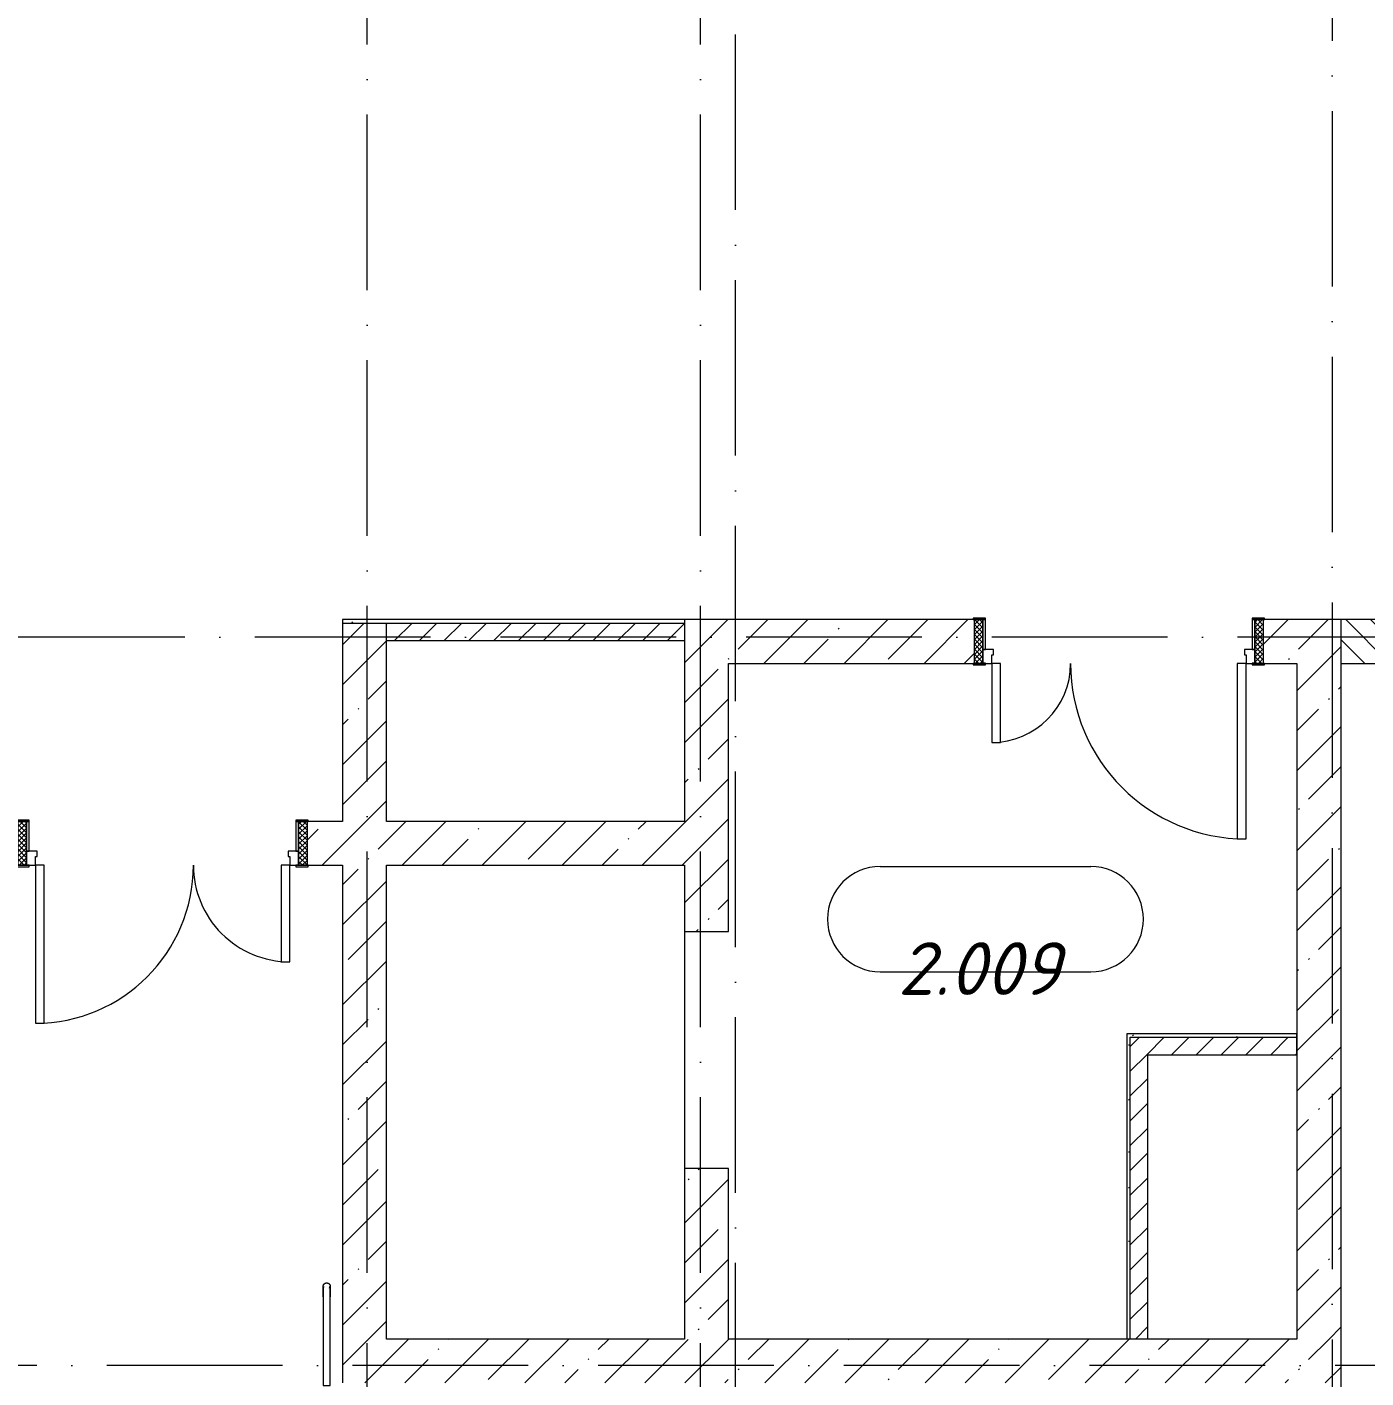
# Model space of a CAD drawing. Header units: millimetres. Extents: x -6467 to 105918, y -7090 to 92481.
# Drawn here: x 5812 to 13443, y 58859 to 66558 of the extents above; entities that cross this region are included whole.
import ezdxf

# ---------------------------------------------------------------- set-up
doc = ezdxf.new("R2010")
doc.units = ezdxf.units.MM
doc.linetypes.add('50_200_ШТРИХ_1Т_ш5_п1_п1_', pattern=[1400, 1000, -200, 0, -200])
for name, color, linetype, lineweight, true_color in [('A-AREA-IDEN-1', 7, 'Continuous', 9, 0xaaaaaa), ('I-WALL-1', 7, 'Continuous', 5, 0x787878), ('Оси-3', 7, '50_200_ШТРИХ_1Т_ш5_п1_п1_', 9, 0xaaaaaa)]:
    doc.layers.add(name, color=color, linetype=linetype, lineweight=lineweight, true_color=true_color)
for name, color, linetype, lineweight in [('A-DOOR', 7, 'Continuous', 9), ('A-DOOR-2', 7, 'Continuous', 5), ('A-DOOR-FRAM', 7, 'Continuous', 9), ('A-DOOR-FRAM-2', 7, 'Continuous', 5), ('A-FLOR', 7, 'Continuous', 9), ('A-WALL', 7, 'Continuous', 5), ('A-WALL-FNSH-1', 7, 'Continuous', 5), ('I-WALL', 7, 'Continuous', 5), ('Ограждение', 7, 'Continuous', 9)]:
    doc.layers.add(name, color=color, linetype=linetype, lineweight=lineweight)
doc.styles.add('ISOCPEUR_I', font='isocpeui.ttf', dxfattribs={"height": 300})
pattern_1 = [(45, (0, 0), (-228.0985, 228.0985), []), (45, (228.1, 0), (-228.0985, 228.0985), [403.225, -80.645, 6.706, -73.939])]
pattern_2 = [(0, (0, 0), (406.4, 101.6), [6.706, -298.094, 6.706, -298.094, -1625.6]), (0, (0, 0), (406.4, 101.6), [-609.6, 6.706, -602.894, 6.706, -298.094, -711.2]), (0, (0, 0), (406.4, 101.6), [-1524, 6.706, -196.494, 6.706, -501.294]), (120, (152.4, 50.8), (-291.18818, 301.15272), [6.706, -298.094, 6.706, -298.094, -1625.6]), (120, (152.4, 50.8), (-291.18818, 301.15272), [-609.6, 6.706, -602.894, 6.706, -298.094, -711.2]), (120, (152.4, 50.8), (-291.18818, 301.15272), [-1524, 6.706, -196.494, 6.706, -501.294]), (240, (203.2, 254), (-115.21182, -402.75272), [6.706, -298.094, 6.706, -298.094, -1625.6]), (240, (203.2, 254), (-115.21182, -402.75272), [-609.6, 6.706, -602.894, 6.706, -298.094, -711.2]), (240, (203.2, 254), (-115.21182, -402.75272), [-1524, 6.706, -196.494, 6.706, -501.294])]
pattern_3 = [(45, (0, 0), (-70.71068, 70.71068), [])]
pattern_4 = [(135, (1501.41, 189.685), (-14.14214, -14.14214), []), (225, (1501.41, 189.685), (14.14214, -14.14214), [])]
pattern_5 = [(45, (-621.384, 189.685), (-14.1421, 14.1421), []), (135, (-621.384, 189.685), (-14.1421, -14.1421), [])]

# ---------------------------------------------------------------- blocks, each defined once
blk = doc.blocks.new('110_Дверь_СКБ_2Ст_Внутренняя1 - СОШ_Д-01_Дв_1650_1350_x2100h_Лестничная клетка _из коридора_ EIS60_90-25230278-АИ_План этажа Радиаторы_2')
at = {"layer": 'A-DOOR-2'}
h = blk.add_hatch(dxfattribs=at)
h.set_pattern_fill('FP_118', color=256, style=0, pattern_type=2)
h.set_pattern_definition(pattern_4)
h.paths.add_polyline_path([(837.5, 125), (787.5, 125), (787.5, -125), (837.5, -125)])
at = {"layer": 'A-DOOR-FRAM-2'}
h = blk.add_hatch(dxfattribs=at)
h.set_pattern_fill('FP_119', color=256, style=0, pattern_type=2)
h.set_pattern_definition(pattern_5)
h.paths.add_polyline_path([(-762.5, 125), (-812.5, 125), (-812.5, -125), (-762.5, -125)])
at = {"layer": 'A-DOOR'}
for p, q in [((737.5, 1025), (687.5, 1025)), ((687.5, 1025), (687.5, 125)), ((737.5, 125), (737.5, 1025)), ((-712.5, 675), (-712.5, 125)), ((-662.5, 675), (-712.5, 675)), ((-662.5, 125), (-662.5, 675)), ((-712.5, 125), (-662.5, 125)), ((687.5, 125), (737.5, 125))]:
    blk.add_line(p, q, dxfattribs=at)
at = {"layer": 'A-DOOR-2'}
for centre, radius, start, end in [((737.5, 125), 900, 90, 180), ((-712.5, 125), 550, 360, 90)]:
    blk.add_arc(centre, radius, start, end, dxfattribs=at)
at = {"layer": 'A-DOOR-FRAM'}
for p, q in [((-747.5, 133), (-817.5, 133)), ((-817.5, 133), (-817.5, 125)), ((-817.5, 125), (-747.5, 125)), ((-762.5, 125), (-812.5, 125)), ((-812.5, 125), (-812.5, -125)), ((-712.5, 125), (-762.5, 125)), ((-762.5, 125), (-762.5, 45)), ((-762.5, -125), (-762.5, 125)), ((-747.5, 125), (-762.5, 125)), ((-762.5, 125), (-762.5, 124)), ((-762.5, 124), (-747.5, 124)), ((-747.5, 125), (-747.5, 133)), ((-747.5, 124), (-747.5, 125)), ((-712.5, 75), (-712.5, 125)), ((737.5, 125), (737.5, 75)), ((787.5, 125), (737.5, 125)), ((842.5, 133), (772.5, 133)), ((772.5, 133), (772.5, 125)), ((787.5, 125), (772.5, 125)), ((772.5, 125), (772.5, 124)), ((772.5, 125), (842.5, 125)), ((772.5, 124), (787.5, 124)), ((787.5, 45), (787.5, 125)), ((837.5, 125), (787.5, 125)), ((787.5, 125), (787.5, -125)), ((787.5, 124), (787.5, 125)), ((837.5, -125), (837.5, 125)), ((842.5, 125), (842.5, 133)), ((-762.5, 45), (-702.5, 45)), ((-747.5, 45), (-762.5, 45)), ((-762.5, 45), (-762.5, -125)), ((-747.5, -125), (-747.5, 45)), ((-702.5, 75), (-712.5, 75)), ((-702.5, 45), (-702.5, 75)), ((737.5, 75), (727.5, 75)), ((727.5, 75), (727.5, 45)), ((727.5, 45), (787.5, 45)), ((787.5, 45), (772.5, 45)), ((772.5, 45), (772.5, -125)), ((787.5, -125), (787.5, 45)), ((-747.5, -125), (-817.5, -125)), ((-817.5, -125), (-817.5, -133)), ((-817.5, -133), (-747.5, -133)), ((-812.5, -125), (-762.5, -125)), ((-762.5, -125), (-747.5, -125)), ((-747.5, -133), (-747.5, -125)), ((772.5, -125), (787.5, -125)), ((842.5, -125), (772.5, -125)), ((772.5, -125), (772.5, -133)), ((772.5, -133), (842.5, -133)), ((787.5, -125), (837.5, -125)), ((842.5, -133), (842.5, -125))]:
    blk.add_line(p, q, dxfattribs=at)
blk = doc.blocks.new('110_Дверь_СКБ_2Ст_Внутренняя1 - СОШ_Д-01_Дв_1350x2100h_Лестничная клетка_EIS60-25230298-АИ_План этажа Радиаторы_2')
at = {"layer": 'A-DOOR-2'}
h = blk.add_hatch(dxfattribs=at)
h.set_pattern_fill('FP_118', color=256, style=0, pattern_type=2)
h.set_pattern_definition(pattern_4)
h.paths.add_polyline_path([(837.5, 125), (787.5, 125), (787.5, -125), (837.5, -125)])
at = {"layer": 'A-DOOR-FRAM-2'}
h = blk.add_hatch(dxfattribs=at)
h.set_pattern_fill('FP_119', color=256, style=0, pattern_type=2)
h.set_pattern_definition(pattern_5)
h.paths.add_polyline_path([(-762.5, 125), (-812.5, 125), (-812.5, -125), (-762.5, -125)])
at = {"layer": 'A-DOOR'}
for p, q in [((-712.5, 1125), (-712.5, 125)), ((-662.5, 1125), (-712.5, 1125)), ((-662.5, 125), (-662.5, 1125)), ((737.5, 575), (687.5, 575)), ((687.5, 575), (687.5, 125)), ((737.5, 125), (737.5, 575)), ((-712.5, 125), (-662.5, 125)), ((687.5, 125), (737.5, 125))]:
    blk.add_line(p, q, dxfattribs=at)
at = {"layer": 'A-DOOR-2'}
for centre, radius, start, end in [((-712.5, 125), 1000, 0, 90), ((737.5, 125), 450, 90, 180)]:
    blk.add_arc(centre, radius, start, end, dxfattribs=at)
at = {"layer": 'A-DOOR-FRAM'}
for p, q in [((-747.5, 133), (-817.5, 133)), ((-817.5, 133), (-817.5, 125)), ((-817.5, 125), (-747.5, 125)), ((-762.5, 125), (-812.5, 125)), ((-812.5, 125), (-812.5, -125)), ((-712.5, 125), (-762.5, 125)), ((-762.5, 125), (-762.5, 45)), ((-762.5, -125), (-762.5, 125)), ((-747.5, 125), (-762.5, 125)), ((-762.5, 125), (-762.5, 124)), ((-762.5, 124), (-747.5, 124)), ((-747.5, 125), (-747.5, 133)), ((-747.5, 124), (-747.5, 125)), ((-712.5, 75), (-712.5, 125)), ((737.5, 125), (737.5, 75)), ((787.5, 125), (737.5, 125)), ((842.5, 133), (772.5, 133)), ((772.5, 133), (772.5, 125)), ((787.5, 125), (772.5, 125)), ((772.5, 125), (772.5, 124)), ((772.5, 125), (842.5, 125)), ((772.5, 124), (787.5, 124)), ((787.5, 45), (787.5, 125)), ((837.5, 125), (787.5, 125)), ((787.5, 125), (787.5, -125)), ((787.5, 124), (787.5, 125)), ((837.5, -125), (837.5, 125)), ((842.5, 125), (842.5, 133)), ((-762.5, 45), (-702.5, 45)), ((-747.5, 45), (-762.5, 45)), ((-762.5, 45), (-762.5, -125)), ((-747.5, -125), (-747.5, 45)), ((-702.5, 75), (-712.5, 75)), ((-702.5, 45), (-702.5, 75)), ((737.5, 75), (727.5, 75)), ((727.5, 75), (727.5, 45)), ((727.5, 45), (787.5, 45)), ((787.5, 45), (772.5, 45)), ((772.5, 45), (772.5, -125)), ((787.5, -125), (787.5, 45)), ((-747.5, -125), (-817.5, -125)), ((-817.5, -125), (-817.5, -133)), ((-817.5, -133), (-747.5, -133)), ((-812.5, -125), (-762.5, -125)), ((-762.5, -125), (-747.5, -125)), ((-747.5, -133), (-747.5, -125)), ((772.5, -125), (787.5, -125)), ((842.5, -125), (772.5, -125)), ((772.5, -125), (772.5, -133)), ((772.5, -133), (842.5, -133)), ((787.5, -125), (837.5, -125)), ((842.5, -133), (842.5, -125))]:
    blk.add_line(p, q, dxfattribs=at)
blk = doc.blocks.new('О_Элемент поручня_Площадочный_Двухуровневый_ГОСТ 8732-78 - О_Элемент поручня_Площадочный_Двухуровневый_ГОСТ 8732-78-22348006-АИ_План этажа Радиаторы_2')
at = {"layer": 'Ограждение'}
for p, q in [((505, 40), (0, 40)), ((0, 40), (0, 20)), ((0, 20), (0, 0)), ((0, 0), (505, 0))]:
    blk.add_line(p, q, dxfattribs=at)
at = {"layer": 'Ограждение', "flags": 128}
for points in [[(505, 40), (507.4, 40), (509.8, 40), (512.2, 40), (514.6, 40), (516.9, 40), (519.3, 40), (521.6, 40), (523.9, 40), (526.1, 40), (528.4, 40), (530.6, 40), (532.7, 40), (534.8, 40), (536.9, 40), (538.9, 40), (540.8, 40), (542.7, 40), (544.6, 40), (546.3, 40), (548, 40), (549.7, 40), (551.2, 40), (552.7, 40), (554.2, 40), (555.5, 40), (556.7, 40), (557.9, 40), (559, 40), (560, 40), (560.9, 40), (561.7, 40), (562.5, 40), (563.1, 40), (563.7, 40), (564.1, 40), (564.5, 40), (564.8, 40), (564.9, 40), (565, 40)], [(565, 40), (565, 40), (564.8, 40), (564.6, 40), (564.2, 40), (563.8, 40), (563.3, 40), (562.7, 40), (562, 40), (561.2, 40), (560.3, 40), (559.3, 40), (558.2, 40), (557.1, 40), (555.8, 40), (554.5, 40), (553.1, 40), (551.7, 40), (550.1, 40), (548.5, 40), (546.8, 40), (545, 40), (543.2, 40), (541.3, 40), (539.4, 40), (537.4, 40), (535.4, 40), (533.3, 40), (531.1, 40), (529, 40), (526.7, 40), (524.5, 40), (522.2, 40), (519.9, 40), (517.6, 40), (515.2, 40), (512.8, 40), (510.4, 40), (508, 40), (505.6, 40), (505, 40)], [(565, 0), (565, 0), (564.8, 0), (564.6, 0), (564.2, 0), (563.8, 0), (563.3, 0), (562.7, 0), (562, 0), (561.2, 0), (560.3, 0), (559.3, 0), (558.2, 0), (557.1, 0), (555.8, 0), (554.5, 0), (553.1, 0), (551.7, 0), (550.1, 0), (548.5, 0), (546.8, 0), (545, 0), (543.2, 0), (541.3, 0), (539.4, 0), (537.4, 0), (535.4, 0), (533.3, 0), (531.1, 0), (529, 0), (526.7, 0), (524.5, 0), (522.2, 0), (519.9, 0), (517.6, 0), (515.2, 0), (512.8, 0), (510.4, 0), (508, 0), (505.6, 0), (505, 0)], [(505, 0), (507.4, 0), (509.8, 0), (512.2, 0), (514.6, 0), (516.9, 0), (519.3, 0), (521.6, 0), (523.9, 0), (526.1, 0), (528.4, 0), (530.6, 0), (532.7, 0), (534.8, 0), (536.9, 0), (538.9, 0), (540.8, 0), (542.7, 0), (544.6, 0), (546.3, 0), (548, 0), (549.7, 0), (551.2, 0), (552.7, 0), (554.2, 0), (555.5, 0), (556.7, 0), (557.9, 0), (559, 0), (560, 0), (560.9, 0), (561.7, 0), (562.5, 0), (563.1, 0), (563.7, 0), (564.1, 0), (564.5, 0), (564.8, 0), (564.9, 0), (565, 0)], [(555, 4.4), (555.6, 4), (556.3, 3.7), (556.9, 3.3), (557.6, 3), (558.3, 2.8), (559, 2.5), (559.7, 2.3), (560.4, 2.1), (561.1, 1.9), (561.9, 1.8), (562.6, 1.7), (563.3, 1.6), (564.1, 1.5), (564.8, 1.5), (565, 1.5)], [(565, 38.5), (564.3, 38.5), (563.5, 38.4), (562.8, 38.4), (562.1, 38.3), (561.3, 38.1), (560.6, 38), (559.9, 37.8), (559.2, 37.6), (558.5, 37.3)], [(565, 40), (565.8, 40), (566.6, 39.9), (567.4, 39.9), (568.2, 39.7), (569, 39.6), (569.8, 39.4), (570.5, 39.2), (571.3, 39), (572, 38.7), (572.8, 38.4), (573.5, 38.1), (574.2, 37.7), (574.9, 37.4), (575.6, 36.9), (576.3, 36.5), (576.9, 36), (577.6, 35.6), (578.2, 35), (578.8, 34.5), (579.3, 33.9), (579.9, 33.3), (580.4, 32.7), (580.9, 32.1), (581.4, 31.5), (581.8, 30.8), (582.2, 30.1), (582.6, 29.4), (583, 28.7), (583.3, 28), (583.6, 27.2), (583.9, 26.5), (584.2, 25.7), (584.4, 25), (584.6, 24.2), (584.7, 23.4), (584.8, 22.6), (584.9, 21.8), (585, 21), (585, 20.2), (585, 20)], [(585, 20), (585, 19.2), (584.9, 18.4), (584.9, 17.6), (584.7, 16.8), (584.6, 16), (584.4, 15.2), (584.2, 14.5), (584, 13.7), (583.7, 13), (583.4, 12.2), (583.1, 11.5), (582.7, 10.8), (582.4, 10.1), (581.9, 9.4), (581.5, 8.7), (581, 8.1), (580.6, 7.4), (580, 6.8), (579.5, 6.2), (578.9, 5.7), (578.3, 5.1), (577.7, 4.6), (577.1, 4.1), (576.5, 3.6), (575.8, 3.2), (575.1, 2.8), (574.4, 2.4), (573.7, 2), (573, 1.7), (572.2, 1.4), (571.5, 1.1), (570.7, 0.8), (570, 0.6), (569.2, 0.4), (568.4, 0.3), (567.6, 0.2), (566.8, 0.1), (566, 0), (565.2, 0), (565, 0)]]:
    blk.add_lwpolyline(points, dxfattribs=at)
blk = doc.blocks.new('AAR_СКБ_Марка_помещения_1_5 ммп - Номер-27962133-АИ_План этажа Радиаторы_2')
at = {"layer": 'A-AREA-IDEN-1'}
for p, q in [((-2.987, 3), (3.013, 3)), ((-2.987, 0), (3.013, 0))]:
    blk.add_line(p, q, dxfattribs=at)
for centre, start, end in [((-2.987, 1.5), 90, 270), ((3.013, 1.5), 270, 90)]:
    blk.add_arc(centre, 1.5, start, end, dxfattribs=at)

msp = doc.modelspace()

# ---------------------------------------------------------------- hatches: boundary and pattern name
at = {"layer": 'A-WALL'}
h = msp.add_hatch(dxfattribs=at)
h.set_pattern_fill('FP_1', color=256, style=0, pattern_type=2)
h.set_pattern_definition(pattern_1)
h.paths.add_polyline_path([(7860, 58831), (7860, 63161), (7610, 63161), (7610, 58831), (7811.5, 58831)])
h = msp.add_hatch(dxfattribs=at)
h.set_pattern_fill('FP_1', color=256, style=0, pattern_type=2)
h.set_pattern_definition(pattern_1)
h.paths.add_polyline_path([(9560, 59081), (9810, 59081), (9810, 60053.6), (9560, 60053.6)])
h.paths.add_polyline_path([(9560, 61403.6), (9810, 61403.6), (9810, 63181), (9560, 63181), (9560, 61633.9)])
h = msp.add_hatch(dxfattribs=at)
h.set_pattern_fill('FP_1', color=256, style=0, pattern_type=2)
h.set_pattern_definition(pattern_1)
h.paths.add_polyline_path([(13050, 62931), (13300, 62931), (13300, 63181), (12860, 63181), (12860, 62931), (12865, 62931)])
h.paths.add_polyline_path([(11210, 62931), (11210, 63181), (9810, 63181), (9810, 62931), (11205, 62931)])
h = msp.add_hatch(dxfattribs=at)
h.set_pattern_fill('FP_1', color=256, style=0, pattern_type=2)
h.set_pattern_definition(pattern_1)
h.paths.add_polyline_path([(13300, 59081), (13300, 62931), (13050, 62931), (13050, 59081)])
h = msp.add_hatch(dxfattribs=at)
h.set_pattern_fill('FP_1', color=256, style=0, pattern_type=2)
h.set_pattern_definition(pattern_1)
h.paths.add_polyline_path([(9560, 61780.7), (9560, 62030.7), (7860, 62030.7), (7860, 61780.7), (9472.5, 61780.7)])
h.paths.add_polyline_path([(7410, 61780.7), (7610, 61780.7), (7610, 62030.7), (7410, 62030.7)])
h.paths.add_polyline_path([(5760, 61780.7), (5760, 62030.7), (5550, 62030.7), (5550, 61780.7), (5755, 61780.7)])
h = msp.add_hatch(dxfattribs=at)
h.set_pattern_fill('FP_1', color=256, style=0, pattern_type=2)
h.set_pattern_definition(pattern_1)
h.paths.add_polyline_path([(13300, 58831), (13300, 59081), (7860, 59081), (7860, 58831), (13050, 58831)])
at = {"layer": 'I-WALL'}
h = msp.add_hatch(dxfattribs=at)
h.set_pattern_fill('FP_4', color=256, style=0, pattern_type=2)
h.set_pattern_definition(pattern_3)
h.paths.add_polyline_path([(9560, 63061), (9560, 63161), (7860, 63161), (7860, 63061), (9472.5, 63061)])
h = msp.add_hatch(dxfattribs=at)
h.set_pattern_fill('FP_2', color=256, style=0, pattern_type=2)
h.set_pattern_definition([(135, (0, 0), (-70.71068, -70.71068), [])])
h.paths.add_polyline_path([(20457, 62931), (20700, 62931), (20700, 63181), (20457, 63179), (20455, 62931)])
h.paths.add_polyline_path([(18690, 62931), (18690, 63181), (18200, 63181), (18200, 62931)])
h.paths.add_polyline_path([(17400, 62931), (17700, 62931), (17700, 63181), (17400, 63181)])
h.paths.add_polyline_path([(15110, 62931), (16250, 62931), (16250, 63181), (15110, 63181)])
h.paths.add_polyline_path([(13830, 62931), (13960, 62931), (13960, 63181), (13300, 63181), (13300, 62931), (13810, 62931)])
h = msp.add_hatch(dxfattribs=at)
h.set_pattern_fill('FP_4', color=256, style=0, pattern_type=2)
h.set_pattern_definition(pattern_3)
h.paths.add_polyline_path([(13050, 60701), (13050, 60801), (12100, 60801), (12100, 60701), (12794.5, 60701)])
h = msp.add_hatch(dxfattribs=at)
h.set_pattern_fill('FP_4', color=256, style=0, pattern_type=2)
h.set_pattern_definition(pattern_3)
h.paths.add_polyline_path([(12200, 59081), (12200, 60701), (12100, 60701), (12100, 59081)])
at = {"layer": 'I-WALL-1'}
h = msp.add_hatch(dxfattribs=at)
h.set_pattern_fill('FP_3', color=256, style=0, pattern_type=2)
h.set_pattern_definition(pattern_2)
h.paths.add_polyline_path([(9560, 63161), (9560, 63181), (7610, 63181), (7610, 63161), (9472.5, 63161)])
h = msp.add_hatch(dxfattribs=at)
h.set_pattern_fill('FP_3', color=256, style=0, pattern_type=2)
h.set_pattern_definition(pattern_2)
h.paths.add_polyline_path([(13050, 60801), (13050, 60821), (12080, 60821), (12080, 60801), (12794.5, 60801)])
h = msp.add_hatch(dxfattribs=at)
h.set_pattern_fill('FP_3', color=256, style=0, pattern_type=2)
h.set_pattern_definition(pattern_2)
h.paths.add_polyline_path([(12080, 59081), (12100, 59081), (12100, 60801), (12080, 60801), (12080, 60701)])

# ---------------------------------------------------------------- linework, layer by layer
at = {"layer": 'A-FLOR'}
msp.add_line((9560, 61403.6), (9560, 60053.6), dxfattribs=at)
at = {"layer": 'A-WALL'}
for p, q in [((7610, 63161), (7610, 62030.7)), ((7610, 63161), (9560, 63161)), ((7860, 62030.7), (7860, 63161)), ((9560, 63181), (9560, 62030.7)), ((11205, 63181), (9560, 63181)), ((13955, 63181), (12865, 63181)), ((13300, 63181), (13300, 55681)), ((9810, 61403.6), (9810, 62931)), ((9810, 62931), (11205, 62931)), ((12865, 62931), (13050, 62931)), ((13050, 62931), (13050, 59081)), ((13300, 62931), (13955, 62931)), ((7610, 62030.7), (7415, 62030.7)), ((9560, 62030.7), (7860, 62030.7)), ((7415, 61780.7), (7610, 61780.7)), ((7610, 61780.7), (7610, 58831)), ((7860, 59081), (7860, 61780.7)), ((7860, 61780.7), (9560, 61780.7)), ((9560, 61780.7), (9560, 61403.6)), ((9560, 61403.6), (9810, 61403.6)), ((12100, 60801), (13050, 60801)), ((12100, 59081), (12100, 60801)), ((9810, 60053.6), (9560, 60053.6)), ((9560, 60053.6), (9560, 59081)), ((9810, 59081), (9810, 60053.6)), ((9560, 59081), (7860, 59081)), ((13050, 59081), (9810, 59081))]:
    msp.add_line(p, q, dxfattribs=at)
at = {"layer": 'A-WALL-FNSH-1'}
for p, q in [((7610, 63181), (7610, 63161)), ((9560, 63181), (7610, 63181)), ((7860, 63061), (9560, 63061)), ((13050, 60821), (12080, 60821)), ((12080, 60821), (12080, 59081)), ((13050, 60701), (13050, 60821)), ((12200, 60701), (13050, 60701)), ((12200, 59081), (12200, 60701))]:
    msp.add_line(p, q, dxfattribs=at)
at = {"layer": 'Оси-3'}
for p, q in [((7750, 52458), (7750, 91281)), ((9650, 52458), (9650, 91281)), ((9850, -5889.7), (9850, 91281)), ((13250, 91281), (13250, 52458)), ((104718, 63081), (-5267.3, 63081)), ((74472.3, 58931), (-5267.3, 58931))]:
    msp.add_line(p, q, dxfattribs=at)

# ---------------------------------------------------------------- block references
at = {"layer": 'A-AREA-IDEN-1', "xscale": 199.9999999999999, "yscale": 199.9999999999999, "zscale": 199.9999999999999}
msp.add_blockref('AAR_СКБ_Марка_помещения_1_5 ммп - Номер-27962133-АИ_План этажа Радиаторы_2', (11272.1, 61173.8), dxfattribs=at)
at = {"layer": 'A-DOOR-2', "rotation": 180}
for name, p in [('110_Дверь_СКБ_2Ст_Внутренняя1 - СОШ_Д-01_Дв_1350x2100h_Лестничная клетка_EIS60-25230298-АИ_План этажа Радиаторы_2', (12047.5, 63056)), ('110_Дверь_СКБ_2Ст_Внутренняя1 - СОШ_Д-01_Дв_1650_1350_x2100h_Лестничная клетка _из коридора_ EIS60_90-25230278-АИ_План этажа Радиаторы_2', (6597.5, 61905.7))]:
    msp.add_blockref(name, p, dxfattribs=at)
at = {"layer": 'Ограждение', "rotation": 89.99999999999939}
msp.add_blockref('О_Элемент поручня_Площадочный_Двухуровневый_ГОСТ 8732-78 - О_Элемент поручня_Площадочный_Двухуровневый_ГОСТ 8732-78-22348006-АИ_План этажа Радиаторы_2', (7540, 58816), dxfattribs=at)

# ---------------------------------------------------------------- texts
at = {"layer": 'A-AREA-IDEN-1', "insert": (11237.3, 61042.3), "char_height": 300, "width": 952, "attachment_point": 8, "line_spacing_factor": 1.139951, "style": 'ISOCPEUR_I'}
msp.add_mtext('\\pt2540.001,5079.999,7620,10160.001,12699.999,15240,17780.001,20319.999,22860,25400.001,27939.999,30480,33020.001,35559.999,38100,40640.001,43179.999,45720,48260.001,50799.999,53340,55880.001,58419.999,60960,63500.001,66039.999,68580,71120.001,73659.999,76200,78740.001,81279.999;2.009', dxfattribs=at)

doc.saveas('drawing.dxf')
